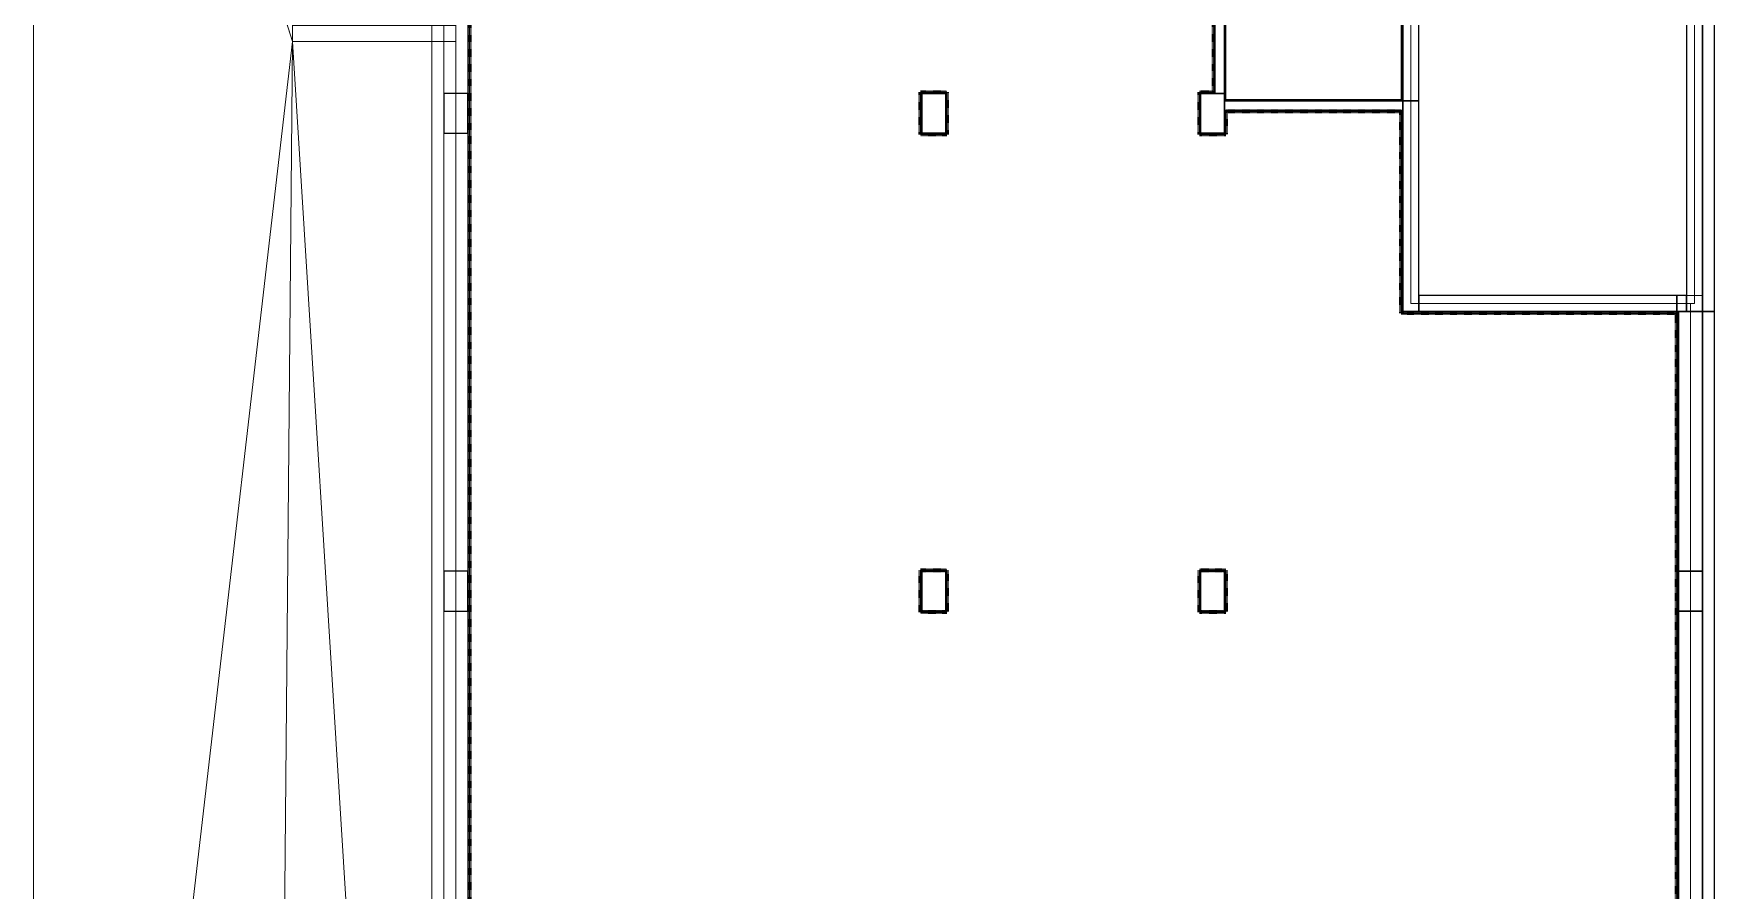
# Model space of a CAD drawing. Header units: millimetres. Extents: x -5300 to 98858, y -5196 to 93886.
# Drawn here: x -5300 to 15800, y 68743 to 79500 of the extents above; entities that cross this region are included whole.
import ezdxf

# ---------------------------------------------------------------- set-up
doc = ezdxf.new("R2010")
doc.units = ezdxf.units.MM
doc.linetypes.add('Штрих', pattern=[6.35, 3.175, -3.175])
doc.linetypes.add('Штрих_2_', pattern=[6.35, 3.175, -3.175])
for name, color, linetype, lineweight, true_color in [('_Разделитель помещений_', 4, 'Штрих', 70, 0x00ffff), ('Колонны', 7, 'Continuous', 18, 0x7f7f7f), ('Перекрытия', 7, 'Continuous', 18, 0x7f7f7f), ('Стены', 7, 'Continuous', 18, 0x7f7f7f), ('Стены разрез', 7, 'Continuous', 50, 0x7f7f7f)]:
    doc.layers.add(name, color=color, linetype=linetype, lineweight=lineweight, true_color=true_color)
doc.layers.add('Генплан', color=7, linetype='Continuous', lineweight=9)

# ---------------------------------------------------------------- blocks, each defined once
blk = doc.blocks.new('ПЕР-003 - ПЕР-003-240210-Подвал')
at = {"layer": 'Перекрытия', "color": 254, "true_color": 0xd4d4d4}
for p, q in [((-150, 89650), (-150, 36650)), ((-150, 36650), (-150, 89650)), ((12090, 76210), (12090, 83450)), ((12090, 83450), (12090, 76210)), ((15650, 76210), (12090, 76210)), ((12090, 76210), (15650, 76210)), ((12090, 76210), (12090, 76210)), ((15650, 52650), (15650, 76210)), ((15650, 76210), (15650, 52650)), ((15650, 76210), (15650, 76210))]:
    blk.add_line(p, q, dxfattribs=at)
blk = doc.blocks.new('СТН-01 - СТН-01 2-240565-Подвал')
at = {"layer": 'Стены', "color": 254, "true_color": 0xd4d4d4}
blk.add_line((0, 0), (0, 89500), dxfattribs=at)
blk = doc.blocks.new('СТН-01 - СТН-01-240558-Подвал')
at = {"layer": 'Стены', "color": 254, "true_color": 0xd4d4d4}
for p, q in [((-150, 83250), (-150, 78750)), ((-150, 78750), (-150, 83250)), ((150, 83250), (150, 78750)), ((150, 78750), (150, 83250)), ((150, 82500), (150, 46570)), ((150, 46570), (150, 82500)), ((170, 82500), (170, 46570)), ((170, 46570), (170, 82500)), ((-300, 79900), (-300, 45600)), ((-150, 45600), (-150, 79900)), ((-150, 79850), (-150, 78750)), ((150, 78750), (150, 79850)), ((150, 79850), (150, 46570)), ((170, 46570), (170, 79850)), ((-300, 79600), (-300, 79400)), ((-300, 79400), (-300, 79600)), ((-150, 79600), (-150, 79400)), ((-150, 79400), (-150, 79600)), ((-300, 79400), (-300, 79400)), ((-300, 79400), (-300, 43700)), ((-150, 79400), (-300, 79400)), ((-150, 79400), (-300, 79400)), ((-300, 79400), (-300, 79400)), ((-300, 79400), (-150, 79400)), ((-300, 43700), (-300, 79400)), ((-300, 79400), (-150, 79400)), ((-150, 79400), (-150, 79400)), ((-150, 79400), (-150, 43700)), ((-150, 43700), (-150, 79400)), ((-150, 79400), (-150, 79400)), ((-150, 78750), (-150, 78750)), ((150, 78750), (-150, 78750)), ((-150, 78750), (-150, 78750)), ((-150, 78750), (150, 78750)), ((-150, 78750), (150, 78750)), ((150, 78750), (150, 78750)), ((150, 78750), (150, 78750)), ((150, 78250), (-150, 78250)), ((-150, 78250), (-150, 78250)), ((150, 78250), (-150, 78250)), ((-150, 78250), (-150, 72750)), ((-150, 78250), (-150, 78250)), ((-150, 78250), (-150, 72750)), ((-150, 72750), (-150, 78250)), ((-150, 78250), (150, 78250)), ((150, 72750), (150, 78250)), ((150, 78250), (150, 78250)), ((150, 72750), (150, 78250)), ((150, 78250), (150, 78250)), ((150, 78250), (150, 72750)), ((-150, 72750), (150, 72750)), ((-150, 72750), (-150, 72750)), ((-150, 72750), (150, 72750)), ((-150, 72750), (-150, 72750)), ((150, 72750), (-150, 72750)), ((150, 72750), (150, 72750)), ((150, 72750), (150, 72750)), ((150, 72250), (-150, 72250)), ((-150, 72250), (-150, 72250)), ((150, 72250), (-150, 72250)), ((-150, 72250), (-150, 66750)), ((-150, 72250), (-150, 72250)), ((-150, 72250), (-150, 66750)), ((-150, 66750), (-150, 72250)), ((-150, 72250), (150, 72250)), ((150, 66750), (150, 72250)), ((150, 72250), (150, 72250)), ((150, 66750), (150, 72250)), ((150, 72250), (150, 72250)), ((150, 72250), (150, 66750))]:
    blk.add_line(p, q, dxfattribs=at)
blk = doc.blocks.new('СТН-01 - СТН-01-240562-Подвал')
for name in ['СТН-01 - СТН-01-240558-Подвал', 'СТН-01 - СТН-01 2-240565-Подвал']:
    blk.add_blockref(name, (0, 0))
blk = doc.blocks.new('СТН-03 36911 - СТН-03 2-241100-Подвал')
at = {"layer": 'Стены', "color": 254, "true_color": 0xd4d4d4}
blk.add_line((15500, 76110), (15500, 52550), dxfattribs=at)
blk = doc.blocks.new('СТН-03 36911 - СТН-03 36911-241097-Подвал')
at = {"layer": 'Стены', "color": 254, "true_color": 0xd4d4d4}
for p, q in [((15330, 76010), (15330, 76010)), ((15350, 76010), (15350, 76010)), ((15350, 76010), (15350, 76010)), ((15650, 76010), (15650, 76010)), ((15650, 76010), (15650, 76010)), ((15800, 76010), (15800, 76010)), ((15350, 72750), (15350, 72750)), ((15650, 72750), (15650, 72750)), ((15350, 72250), (15350, 72250)), ((15650, 72250), (15650, 72250))]:
    blk.add_line(p, q, dxfattribs=at)
at = {"layer": 'Стены разрез', "color": 254, "lineweight": 25, "true_color": 0xd4d4d4}
for p, q in [((15350, 76010), (15330, 76010)), ((15330, 76010), (15330, 52650)), ((15350, 52650), (15350, 76010)), ((15650, 76010), (15350, 76010)), ((15350, 76010), (15350, 72750)), ((15650, 72750), (15650, 76010)), ((15800, 76010), (15650, 76010)), ((15650, 76010), (15650, 52650)), ((15800, 52650), (15800, 76010)), ((15350, 72750), (15650, 72750)), ((15650, 72250), (15350, 72250)), ((15350, 72250), (15350, 66750)), ((15650, 66750), (15650, 72250))]:
    blk.add_line(p, q, dxfattribs=at)
blk.add_blockref('СТН-03 36911 - СТН-03 2-241100-Подвал', (0, 0))
blk = doc.blocks.new('СТВ_Перегородка_Кирпич 113253 - СТВ_Перегородка_Кирпич 2-243742-Подвал')
at = {"layer": 'Стены', "color": 254, "true_color": 0xd4d4d4}
blk.add_line((9650, 78655), (11990, 78655), dxfattribs=at)
blk = doc.blocks.new('СТВ_Перегородка_Кирпич 113253 - СТВ_Перегородка_Кирпич 113253-243739-Подвал')
at = {"layer": 'Стены', "color": 254, "true_color": 0xd4d4d4}
for p, q in [((9650, 78670), (9650, 78670)), ((9650, 78670), (9665, 78670)), ((9650, 78655), (9650, 78670)), ((9650, 78655), (9650, 78655)), ((9665, 78655), (9650, 78655)), ((9650, 78655), (9650, 78655)), ((9650, 78535), (9650, 78535)), ((9650, 78535), (9665, 78535)), ((9650, 78520), (9650, 78535)), ((9650, 78535), (9650, 78535)), ((9665, 78520), (9650, 78520)), ((9650, 78520), (9650, 78520)), ((9665, 78670), (9665, 78670)), ((9665, 78655), (9665, 78670)), ((9665, 78655), (9665, 78655)), ((9665, 78535), (9665, 78535)), ((9665, 78520), (9665, 78535)), ((9665, 78520), (9665, 78520)), ((11870, 78670), (11870, 78670)), ((11870, 78655), (11870, 78655)), ((11870, 78535), (11870, 78535)), ((11870, 78520), (11870, 78520)), ((11890, 78655), (11890, 78655)), ((11890, 78535), (11890, 78535))]:
    blk.add_line(p, q, dxfattribs=at)
at = {"layer": 'Стены разрез', "color": 254, "lineweight": 25, "true_color": 0xd4d4d4}
for p, q in [((11890, 78655), (9650, 78655)), ((9650, 78655), (9650, 78535)), ((9650, 78535), (11890, 78535)), ((11870, 78670), (9665, 78670)), ((9665, 78670), (9665, 78655)), ((9665, 78655), (11870, 78655)), ((11870, 78535), (9665, 78535)), ((9665, 78535), (9665, 78520)), ((9665, 78520), (11870, 78520)), ((11870, 78655), (11870, 78670)), ((11870, 78520), (11870, 78535)), ((11890, 78535), (11890, 78655))]:
    blk.add_line(p, q, dxfattribs=at)
blk.add_blockref('СТВ_Перегородка_Кирпич 113253 - СТВ_Перегородка_Кирпич 2-243742-Подвал', (0, 0))
blk = doc.blocks.new('СТ_ВОКОЛ-002 113679 - СТ_ВОКОЛ-002 2-243808-Подвал')
at = {"layer": 'Стены', "color": 254, "true_color": 0xd4d4d4}
blk.add_line((5850, 72250), (6150, 72250), dxfattribs=at)
blk = doc.blocks.new('СТ_ВОКОЛ-002 113679 - СТ_ВОКОЛ-002 113679-243805-Подвал')
at = {"layer": 'Стены', "color": 254, "true_color": 0xd4d4d4}
for p, q in [((5835, 72250), (5835, 72250)), ((5835, 72235), (5835, 72235)), ((6165, 72250), (6165, 72250)), ((6165, 72235), (6165, 72235))]:
    blk.add_line(p, q, dxfattribs=at)
at = {"layer": 'Стены разрез', "color": 254, "lineweight": 25, "true_color": 0xd4d4d4}
for p, q in [((6165, 72250), (5835, 72250)), ((5835, 72250), (5835, 72235)), ((5835, 72235), (6165, 72235)), ((6165, 72235), (6165, 72250))]:
    blk.add_line(p, q, dxfattribs=at)
blk.add_blockref('СТ_ВОКОЛ-002 113679 - СТ_ВОКОЛ-002 2-243808-Подвал', (0, 0))
blk = doc.blocks.new('СТ_ВОКОЛ-003 113787 - СТ_ВОКОЛ-003 2-243824-Подвал')
at = {"layer": 'Стены', "color": 254, "true_color": 0xd4d4d4}
blk.add_line((6150, 72250), (6150, 72750), dxfattribs=at)
blk = doc.blocks.new('СТ_ВОКОЛ-003 113787 - СТ_ВОКОЛ-003 113787-243821-Подвал')
at = {"layer": 'Стены', "color": 254, "true_color": 0xd4d4d4}
for p, q in [((6150, 72765), (6150, 72765)), ((6165, 72765), (6165, 72765)), ((6150, 72250), (6150, 72250)), ((6165, 72250), (6165, 72250))]:
    blk.add_line(p, q, dxfattribs=at)
at = {"layer": 'Стены разрез', "color": 254, "lineweight": 25, "true_color": 0xd4d4d4}
for p, q in [((6165, 72765), (6150, 72765)), ((6150, 72765), (6150, 72250)), ((6165, 72250), (6165, 72765)), ((6150, 72250), (6165, 72250))]:
    blk.add_line(p, q, dxfattribs=at)
blk.add_blockref('СТ_ВОКОЛ-003 113787 - СТ_ВОКОЛ-003 2-243824-Подвал', (0, 0))
blk = doc.blocks.new('СТ_ВОКОЛ-004 113900 - СТ_ВОКОЛ-004 2-243840-Подвал')
at = {"layer": 'Стены', "color": 254, "true_color": 0xd4d4d4}
blk.add_line((6150, 72750), (5850, 72750), dxfattribs=at)
blk = doc.blocks.new('СТ_ВОКОЛ-004 113900 - СТ_ВОКОЛ-004 113900-243837-Подвал')
at = {"layer": 'Стены', "color": 254, "true_color": 0xd4d4d4}
for p, q in [((5835, 72765), (5835, 72765)), ((5835, 72750), (5835, 72750)), ((6150, 72765), (6150, 72765)), ((6150, 72750), (6150, 72750))]:
    blk.add_line(p, q, dxfattribs=at)
at = {"layer": 'Стены разрез', "color": 254, "lineweight": 25, "true_color": 0xd4d4d4}
for p, q in [((5835, 72765), (5835, 72750)), ((6150, 72765), (5835, 72765)), ((5835, 72750), (6150, 72750)), ((6150, 72750), (6150, 72765))]:
    blk.add_line(p, q, dxfattribs=at)
blk.add_blockref('СТ_ВОКОЛ-004 113900 - СТ_ВОКОЛ-004 2-243840-Подвал', (0, 0))
blk = doc.blocks.new('СТ_ВОКОЛ-005 114013 - СТ_ВОКОЛ-005 2-243856-Подвал')
at = {"layer": 'Стены', "color": 254, "true_color": 0xd4d4d4}
blk.add_line((5850, 72750), (5850, 72250), dxfattribs=at)
blk = doc.blocks.new('СТ_ВОКОЛ-005 114013 - СТ_ВОКОЛ-005 114013-243853-Подвал')
at = {"layer": 'Стены', "color": 254, "true_color": 0xd4d4d4}
for p, q in [((5835, 72750), (5835, 72750)), ((5850, 72750), (5850, 72750)), ((5835, 72250), (5835, 72250)), ((5850, 72250), (5850, 72250))]:
    blk.add_line(p, q, dxfattribs=at)
at = {"layer": 'Стены разрез', "color": 254, "lineweight": 25, "true_color": 0xd4d4d4}
for p, q in [((5850, 72750), (5835, 72750)), ((5835, 72750), (5835, 72250)), ((5850, 72250), (5850, 72750)), ((5835, 72250), (5850, 72250))]:
    blk.add_line(p, q, dxfattribs=at)
blk.add_blockref('СТ_ВОКОЛ-005 114013 - СТ_ВОКОЛ-005 2-243856-Подвал', (0, 0))
blk = doc.blocks.new('СТ_ВОКОЛ-002 114221 - СТ_ВОКОЛ-002 2-243872-Подвал')
at = {"layer": 'Стены', "color": 254, "true_color": 0xd4d4d4}
blk.add_line((5850, 78250), (6150, 78250), dxfattribs=at)
blk = doc.blocks.new('СТ_ВОКОЛ-002 114221 - СТ_ВОКОЛ-002 114221-243869-Подвал')
at = {"layer": 'Стены', "color": 254, "true_color": 0xd4d4d4}
for p, q in [((5835, 78250), (5835, 78250)), ((5835, 78235), (5835, 78235)), ((6165, 78250), (6165, 78250)), ((6165, 78235), (6165, 78235))]:
    blk.add_line(p, q, dxfattribs=at)
at = {"layer": 'Стены разрез', "color": 254, "lineweight": 25, "true_color": 0xd4d4d4}
for p, q in [((6165, 78250), (5835, 78250)), ((5835, 78250), (5835, 78235)), ((5835, 78235), (6165, 78235)), ((6165, 78235), (6165, 78250))]:
    blk.add_line(p, q, dxfattribs=at)
blk.add_blockref('СТ_ВОКОЛ-002 114221 - СТ_ВОКОЛ-002 2-243872-Подвал', (0, 0))
blk = doc.blocks.new('СТ_ВОКОЛ-003 114329 - СТ_ВОКОЛ-003 2-243888-Подвал')
at = {"layer": 'Стены', "color": 254, "true_color": 0xd4d4d4}
blk.add_line((6150, 78250), (6150, 78750), dxfattribs=at)
blk = doc.blocks.new('СТ_ВОКОЛ-003 114329 - СТ_ВОКОЛ-003 114329-243885-Подвал')
at = {"layer": 'Стены', "color": 254, "true_color": 0xd4d4d4}
for p, q in [((6150, 78765), (6150, 78765)), ((6165, 78765), (6165, 78765)), ((6150, 78250), (6150, 78250)), ((6165, 78250), (6165, 78250))]:
    blk.add_line(p, q, dxfattribs=at)
at = {"layer": 'Стены разрез', "color": 254, "lineweight": 25, "true_color": 0xd4d4d4}
for p, q in [((6165, 78765), (6150, 78765)), ((6150, 78765), (6150, 78250)), ((6165, 78250), (6165, 78765)), ((6150, 78250), (6165, 78250))]:
    blk.add_line(p, q, dxfattribs=at)
blk.add_blockref('СТ_ВОКОЛ-003 114329 - СТ_ВОКОЛ-003 2-243888-Подвал', (0, 0))
blk = doc.blocks.new('СТ_ВОКОЛ-004 114442 - СТ_ВОКОЛ-004 2-243904-Подвал')
at = {"layer": 'Стены', "color": 254, "true_color": 0xd4d4d4}
blk.add_line((6150, 78750), (5850, 78750), dxfattribs=at)
blk = doc.blocks.new('СТ_ВОКОЛ-004 114442 - СТ_ВОКОЛ-004 114442-243901-Подвал')
at = {"layer": 'Стены', "color": 254, "true_color": 0xd4d4d4}
for p, q in [((5835, 78765), (5835, 78765)), ((5835, 78750), (5835, 78750)), ((6150, 78765), (6150, 78765)), ((6150, 78750), (6150, 78750))]:
    blk.add_line(p, q, dxfattribs=at)
at = {"layer": 'Стены разрез', "color": 254, "lineweight": 25, "true_color": 0xd4d4d4}
for p, q in [((5835, 78765), (5835, 78750)), ((6150, 78765), (5835, 78765)), ((5835, 78750), (6150, 78750)), ((6150, 78750), (6150, 78765))]:
    blk.add_line(p, q, dxfattribs=at)
blk.add_blockref('СТ_ВОКОЛ-004 114442 - СТ_ВОКОЛ-004 2-243904-Подвал', (0, 0))
blk = doc.blocks.new('СТ_ВОКОЛ-005 114555 - СТ_ВОКОЛ-005 2-243920-Подвал')
at = {"layer": 'Стены', "color": 254, "true_color": 0xd4d4d4}
blk.add_line((5850, 78750), (5850, 78250), dxfattribs=at)
blk = doc.blocks.new('СТ_ВОКОЛ-005 114555 - СТ_ВОКОЛ-005 114555-243917-Подвал')
at = {"layer": 'Стены', "color": 254, "true_color": 0xd4d4d4}
for p, q in [((5835, 78750), (5835, 78750)), ((5850, 78750), (5850, 78750)), ((5835, 78250), (5835, 78250)), ((5850, 78250), (5850, 78250))]:
    blk.add_line(p, q, dxfattribs=at)
at = {"layer": 'Стены разрез', "color": 254, "lineweight": 25, "true_color": 0xd4d4d4}
for p, q in [((5850, 78750), (5835, 78750)), ((5835, 78750), (5835, 78250)), ((5850, 78250), (5850, 78750)), ((5835, 78250), (5850, 78250))]:
    blk.add_line(p, q, dxfattribs=at)
blk.add_blockref('СТ_ВОКОЛ-005 114555 - СТ_ВОКОЛ-005 2-243920-Подвал', (0, 0))
blk = doc.blocks.new('СТ_ВОКОЛ-002 116931 - СТ_ВОКОЛ-002 2-244192-Подвал')
at = {"layer": 'Стены', "color": 254, "true_color": 0xd4d4d4}
blk.add_line((9350, 72250), (9650, 72250), dxfattribs=at)
blk = doc.blocks.new('СТ_ВОКОЛ-002 116931 - СТ_ВОКОЛ-002 116931-244189-Подвал')
at = {"layer": 'Стены', "color": 254, "true_color": 0xd4d4d4}
for p, q in [((9335, 72250), (9335, 72250)), ((9335, 72235), (9335, 72235)), ((9665, 72250), (9665, 72250)), ((9665, 72235), (9665, 72235))]:
    blk.add_line(p, q, dxfattribs=at)
at = {"layer": 'Стены разрез', "color": 254, "lineweight": 25, "true_color": 0xd4d4d4}
for p, q in [((9665, 72250), (9335, 72250)), ((9335, 72250), (9335, 72235)), ((9335, 72235), (9665, 72235)), ((9665, 72235), (9665, 72250))]:
    blk.add_line(p, q, dxfattribs=at)
blk.add_blockref('СТ_ВОКОЛ-002 116931 - СТ_ВОКОЛ-002 2-244192-Подвал', (0, 0))
blk = doc.blocks.new('СТ_ВОКОЛ-003 117039 - СТ_ВОКОЛ-003 2-244208-Подвал')
at = {"layer": 'Стены', "color": 254, "true_color": 0xd4d4d4}
blk.add_line((9650, 72250), (9650, 72750), dxfattribs=at)
blk = doc.blocks.new('СТ_ВОКОЛ-003 117039 - СТ_ВОКОЛ-003 117039-244205-Подвал')
at = {"layer": 'Стены', "color": 254, "true_color": 0xd4d4d4}
for p, q in [((9650, 72765), (9650, 72765)), ((9665, 72765), (9665, 72765)), ((9650, 72250), (9650, 72250)), ((9665, 72250), (9665, 72250))]:
    blk.add_line(p, q, dxfattribs=at)
at = {"layer": 'Стены разрез', "color": 254, "lineweight": 25, "true_color": 0xd4d4d4}
for p, q in [((9665, 72765), (9650, 72765)), ((9650, 72765), (9650, 72250)), ((9665, 72250), (9665, 72765)), ((9650, 72250), (9665, 72250))]:
    blk.add_line(p, q, dxfattribs=at)
blk.add_blockref('СТ_ВОКОЛ-003 117039 - СТ_ВОКОЛ-003 2-244208-Подвал', (0, 0))
blk = doc.blocks.new('СТ_ВОКОЛ-004 117152 - СТ_ВОКОЛ-004 2-244224-Подвал')
at = {"layer": 'Стены', "color": 254, "true_color": 0xd4d4d4}
blk.add_line((9650, 72750), (9350, 72750), dxfattribs=at)
blk = doc.blocks.new('СТ_ВОКОЛ-004 117152 - СТ_ВОКОЛ-004 117152-244221-Подвал')
at = {"layer": 'Стены', "color": 254, "true_color": 0xd4d4d4}
for p, q in [((9335, 72765), (9335, 72765)), ((9335, 72750), (9335, 72750)), ((9650, 72765), (9650, 72765)), ((9650, 72750), (9650, 72750))]:
    blk.add_line(p, q, dxfattribs=at)
at = {"layer": 'Стены разрез', "color": 254, "lineweight": 25, "true_color": 0xd4d4d4}
for p, q in [((9335, 72765), (9335, 72750)), ((9650, 72765), (9335, 72765)), ((9335, 72750), (9650, 72750)), ((9650, 72750), (9650, 72765))]:
    blk.add_line(p, q, dxfattribs=at)
blk.add_blockref('СТ_ВОКОЛ-004 117152 - СТ_ВОКОЛ-004 2-244224-Подвал', (0, 0))
blk = doc.blocks.new('СТ_ВОКОЛ-005 117265 - СТ_ВОКОЛ-005 2-244240-Подвал')
at = {"layer": 'Стены', "color": 254, "true_color": 0xd4d4d4}
blk.add_line((9350, 72750), (9350, 72250), dxfattribs=at)
blk = doc.blocks.new('СТ_ВОКОЛ-005 117265 - СТ_ВОКОЛ-005 117265-244237-Подвал')
at = {"layer": 'Стены', "color": 254, "true_color": 0xd4d4d4}
for p, q in [((9335, 72750), (9335, 72750)), ((9350, 72750), (9350, 72750)), ((9335, 72250), (9335, 72250)), ((9350, 72250), (9350, 72250))]:
    blk.add_line(p, q, dxfattribs=at)
at = {"layer": 'Стены разрез', "color": 254, "lineweight": 25, "true_color": 0xd4d4d4}
for p, q in [((9350, 72750), (9335, 72750)), ((9335, 72750), (9335, 72250)), ((9350, 72250), (9350, 72750)), ((9335, 72250), (9350, 72250))]:
    blk.add_line(p, q, dxfattribs=at)
blk.add_blockref('СТ_ВОКОЛ-005 117265 - СТ_ВОКОЛ-005 2-244240-Подвал', (0, 0))
blk = doc.blocks.new('СТ_ВОКОЛ-002 117475 - СТ_ВОКОЛ-002 2-244256-Подвал')
at = {"layer": 'Стены', "color": 254, "true_color": 0xd4d4d4}
blk.add_line((9350, 78250), (9650, 78250), dxfattribs=at)
blk = doc.blocks.new('СТ_ВОКОЛ-002 117475 - СТ_ВОКОЛ-002 117475-244253-Подвал')
at = {"layer": 'Стены', "color": 254, "true_color": 0xd4d4d4}
for p, q in [((9335, 78250), (9335, 78250)), ((9335, 78235), (9335, 78235)), ((9665, 78250), (9665, 78250)), ((9665, 78235), (9665, 78235))]:
    blk.add_line(p, q, dxfattribs=at)
at = {"layer": 'Стены разрез', "color": 254, "lineweight": 25, "true_color": 0xd4d4d4}
for p, q in [((9665, 78250), (9335, 78250)), ((9335, 78250), (9335, 78235)), ((9335, 78235), (9665, 78235)), ((9665, 78235), (9665, 78250))]:
    blk.add_line(p, q, dxfattribs=at)
blk.add_blockref('СТ_ВОКОЛ-002 117475 - СТ_ВОКОЛ-002 2-244256-Подвал', (0, 0))
blk = doc.blocks.new('СТ_ВОКОЛ-003 117635 - СТ_ВОКОЛ-003 2-244272-Подвал')
at = {"layer": 'Стены', "color": 254, "true_color": 0xd4d4d4}
blk.add_line((9650, 78250), (9650, 78750), dxfattribs=at)
blk = doc.blocks.new('СТ_ВОКОЛ-003 117635 - СТ_ВОКОЛ-003 117635-244269-Подвал')
at = {"layer": 'Стены', "color": 254, "true_color": 0xd4d4d4}
for p, q in [((9650, 78750), (9650, 78750)), ((9665, 78750), (9665, 78750)), ((9650, 78655), (9650, 78655)), ((9650, 78535), (9650, 78535)), ((9665, 78655), (9665, 78655)), ((9665, 78535), (9665, 78535)), ((9650, 78250), (9650, 78250)), ((9665, 78250), (9665, 78250))]:
    blk.add_line(p, q, dxfattribs=at)
at = {"layer": 'Стены разрез', "color": 254, "lineweight": 25, "true_color": 0xd4d4d4}
for p, q in [((9665, 78750), (9650, 78750)), ((9650, 78750), (9650, 78655)), ((9665, 78655), (9665, 78750)), ((9650, 78655), (9665, 78655)), ((9665, 78535), (9650, 78535)), ((9650, 78535), (9650, 78250)), ((9665, 78250), (9665, 78535)), ((9650, 78250), (9665, 78250))]:
    blk.add_line(p, q, dxfattribs=at)
blk.add_blockref('СТ_ВОКОЛ-003 117635 - СТ_ВОКОЛ-003 2-244272-Подвал', (0, 0))
blk = doc.blocks.new('СТ_ВОКОЛ-004 117752 - СТ_ВОКОЛ-004 2-244295-Подвал')
at = {"layer": 'Стены', "color": 254, "true_color": 0xd4d4d4}
blk.add_line((9650, 78750), (9350, 78750), dxfattribs=at)
blk = doc.blocks.new('СТ_ВОКОЛ-004 117752 - СТ_ВОКОЛ-004 117752-244292-Подвал')
at = {"layer": 'Стены', "color": 254, "true_color": 0xd4d4d4}
for p, q in [((9335, 78765), (9335, 78765)), ((9335, 78750), (9335, 78750)), ((9530, 78765), (9530, 78765)), ((9530, 78750), (9530, 78750))]:
    blk.add_line(p, q, dxfattribs=at)
at = {"layer": 'Стены разрез', "color": 254, "lineweight": 25, "true_color": 0xd4d4d4}
for p, q in [((9530, 78765), (9335, 78765)), ((9335, 78765), (9335, 78750)), ((9335, 78750), (9530, 78750)), ((9530, 78750), (9530, 78765))]:
    blk.add_line(p, q, dxfattribs=at)
blk.add_blockref('СТ_ВОКОЛ-004 117752 - СТ_ВОКОЛ-004 2-244295-Подвал', (0, 0))
blk = doc.blocks.new('СТ_ВОКОЛ-005 117865 - СТ_ВОКОЛ-005 2-244311-Подвал')
at = {"layer": 'Стены', "color": 254, "true_color": 0xd4d4d4}
blk.add_line((9350, 78750), (9350, 78250), dxfattribs=at)
blk = doc.blocks.new('СТ_ВОКОЛ-005 117865 - СТ_ВОКОЛ-005 117865-244308-Подвал')
at = {"layer": 'Стены', "color": 254, "true_color": 0xd4d4d4}
for p, q in [((9335, 78750), (9335, 78750)), ((9350, 78750), (9350, 78750)), ((9335, 78250), (9335, 78250)), ((9350, 78250), (9350, 78250))]:
    blk.add_line(p, q, dxfattribs=at)
at = {"layer": 'Стены разрез', "color": 254, "lineweight": 25, "true_color": 0xd4d4d4}
for p, q in [((9350, 78750), (9335, 78750)), ((9335, 78750), (9335, 78250)), ((9350, 78250), (9350, 78750)), ((9335, 78250), (9350, 78250))]:
    blk.add_line(p, q, dxfattribs=at)
blk.add_blockref('СТ_ВОКОЛ-005 117865 - СТ_ВОКОЛ-005 2-244311-Подвал', (0, 0))
blk = doc.blocks.new('СТН_ЛК-01 133774 - СТН_ЛК-01 2-245902-Подвал')
at = {"layer": 'Стены', "color": 254, "true_color": 0xd4d4d4}
blk.add_line((15550, 83550), (15550, 76110), dxfattribs=at)
blk = doc.blocks.new('СТН_ЛК-01 133774 - СТН_ЛК-01 133774-245899-Подвал')
at = {"layer": 'Стены', "color": 254, "true_color": 0xd4d4d4}
for p, q in [((15450, 83650), (15450, 83650)), ((15650, 83650), (15650, 83650)), ((15650, 83650), (15650, 83650)), ((15800, 83650), (15800, 83650)), ((15450, 76010), (15450, 76010)), ((15650, 76010), (15650, 76010)), ((15650, 76010), (15650, 76010)), ((15800, 76010), (15800, 76010))]:
    blk.add_line(p, q, dxfattribs=at)
at = {"layer": 'Стены разрез', "color": 254, "lineweight": 25, "true_color": 0xd4d4d4}
for p, q in [((15650, 83650), (15450, 83650)), ((15450, 83650), (15450, 76010)), ((15650, 76010), (15650, 83650)), ((15800, 83650), (15650, 83650)), ((15650, 83650), (15650, 76010)), ((15800, 76010), (15800, 83650)), ((15450, 76010), (15650, 76010)), ((15650, 76010), (15800, 76010))]:
    blk.add_line(p, q, dxfattribs=at)
blk.add_blockref('СТН_ЛК-01 133774 - СТН_ЛК-01 2-245902-Подвал', (0, 0))
blk = doc.blocks.new('СТВ_ЛК-01 133939 - СТВ_ЛК-01 2-245925-Подвал')
at = {"layer": 'Стены', "color": 254, "true_color": 0xd4d4d4}
blk.add_line((15330, 76110), (11990, 76110), dxfattribs=at)
blk = doc.blocks.new('СТВ_ЛК-01 133939 - СТВ_ЛК-01 133939-245922-Подвал')
at = {"layer": 'Стены', "color": 254, "true_color": 0xd4d4d4}
for p, q in [((12090, 76210), (12090, 76210)), ((15330, 76210), (15330, 76210)), ((11890, 76010), (11890, 76010)), ((11890, 75990), (11890, 75990)), ((12090, 76010), (12090, 76010)), ((15330, 76010), (15330, 76010)), ((15330, 76010), (15330, 76010)), ((15330, 75990), (15330, 75990))]:
    blk.add_line(p, q, dxfattribs=at)
at = {"layer": 'Стены разрез', "color": 254, "lineweight": 25, "true_color": 0xd4d4d4}
for p, q in [((12090, 76210), (12090, 76010)), ((15330, 76210), (12090, 76210)), ((15330, 76010), (15330, 76210)), ((11890, 76010), (11890, 75990)), ((15330, 76010), (11890, 76010)), ((11890, 75990), (15330, 75990)), ((12090, 76010), (15330, 76010)), ((15330, 75990), (15330, 76010))]:
    blk.add_line(p, q, dxfattribs=at)
blk.add_blockref('СТВ_ЛК-01 133939 - СТВ_ЛК-01 2-245925-Подвал', (0, 0))
blk = doc.blocks.new('СТВ_ЛК-02 134104 - СТВ_ЛК-02 2-245948-Подвал')
at = {"layer": 'Стены', "color": 254, "true_color": 0xd4d4d4}
blk.add_line((11990, 76110), (11990, 78655), dxfattribs=at)
blk = doc.blocks.new('СТВ_ЛК-02 134104 - СТВ_ЛК-02 134104-245945-Подвал')
at = {"layer": 'Стены', "color": 254, "true_color": 0xd4d4d4}
for p, q in [((11870, 78535), (11870, 78535)), ((11890, 78655), (11890, 78655)), ((11890, 78535), (11890, 78535)), ((12090, 78655), (12090, 78655)), ((11870, 75990), (11870, 75990)), ((11890, 76010), (11890, 76010)), ((11890, 75990), (11890, 75990)), ((12090, 76010), (12090, 76010))]:
    blk.add_line(p, q, dxfattribs=at)
at = {"layer": 'Стены разрез', "color": 254, "lineweight": 25, "true_color": 0xd4d4d4}
for p, q in [((11870, 78535), (11870, 75990)), ((11890, 78535), (11870, 78535)), ((12090, 78655), (11890, 78655)), ((11890, 78655), (11890, 76010)), ((11890, 75990), (11890, 78535)), ((12090, 76010), (12090, 78655)), ((11870, 75990), (11890, 75990)), ((11890, 76010), (12090, 76010))]:
    blk.add_line(p, q, dxfattribs=at)
blk.add_blockref('СТВ_ЛК-02 134104 - СТВ_ЛК-02 2-245948-Подвал', (0, 0))
blk = doc.blocks.new('СТВ_ЛК-01 134220 - СТВ_ЛК-01 2-245971-Подвал')
at = {"layer": 'Стены', "color": 254, "true_color": 0xd4d4d4}
blk.add_line((15550, 76110), (15330, 76110), dxfattribs=at)
blk = doc.blocks.new('СТВ_ЛК-01 134220 - СТВ_ЛК-01 134220-245968-Подвал')
at = {"layer": 'Стены', "color": 254, "true_color": 0xd4d4d4}
for p, q in [((15330, 76210), (15330, 76210)), ((15450, 76210), (15450, 76210)), ((15330, 76010), (15330, 76010)), ((15450, 76010), (15450, 76010))]:
    blk.add_line(p, q, dxfattribs=at)
at = {"layer": 'Стены разрез', "color": 254, "lineweight": 25, "true_color": 0xd4d4d4}
for p, q in [((15450, 76210), (15330, 76210)), ((15330, 76210), (15330, 76010)), ((15450, 76010), (15450, 76210)), ((15330, 76010), (15450, 76010))]:
    blk.add_line(p, q, dxfattribs=at)
blk.add_blockref('СТВ_ЛК-01 134220 - СТВ_ЛК-01 2-245971-Подвал', (0, 0))
blk = doc.blocks.new('СТВ_ЛК-02 134561 - СТВ_ЛК-02 2-246010-Подвал')
at = {"layer": 'Стены', "color": 254, "true_color": 0xd4d4d4}
blk.add_line((11990, 78655), (11990, 80585), dxfattribs=at)
blk = doc.blocks.new('СТВ_ЛК-02 134561 - СТВ_ЛК-02 134561-246007-Подвал')
at = {"layer": 'Стены', "color": 254, "true_color": 0xd4d4d4}
for p, q in [((11870, 80585), (11870, 80585)), ((11890, 80585), (11890, 80585)), ((11890, 80585), (11890, 80585)), ((12090, 80585), (12090, 80585)), ((11870, 78655), (11870, 78655)), ((11890, 78655), (11890, 78655)), ((11890, 78655), (11890, 78655)), ((12090, 78655), (12090, 78655))]:
    blk.add_line(p, q, dxfattribs=at)
at = {"layer": 'Стены разрез', "color": 254, "lineweight": 25, "true_color": 0xd4d4d4}
for p, q in [((11890, 80585), (11870, 80585)), ((11870, 80585), (11870, 78655)), ((12090, 80585), (11890, 80585)), ((11890, 80585), (11890, 78655)), ((11890, 78655), (11890, 80585)), ((12090, 78655), (12090, 80585)), ((11870, 78655), (11890, 78655)), ((11890, 78655), (12090, 78655))]:
    blk.add_line(p, q, dxfattribs=at)
blk.add_blockref('СТВ_ЛК-02 134561 - СТВ_ЛК-02 2-246010-Подвал', (0, 0))
blk = doc.blocks.new('СТН-01 221884 - СТН-01 2-248875-Подвал')
at = {"layer": 'Стены', "color": 254, "true_color": 0xd4d4d4}
blk.add_line((0, 79600), (-1850, 79600), dxfattribs=at)
blk = doc.blocks.new('СТН-01 221884 - СТН-01 221884-248872-Подвал')
at = {"layer": 'Стены', "color": 254, "true_color": 0xd4d4d4}
for p, q in [((0, 79600), (-2050, 79600)), ((-2050, 79600), (-2050, 79600)), ((-2050, 79600), (-150, 79600)), ((-2050, 79400), (-2050, 79600)), ((-2050, 79400), (-2050, 79600)), ((-150, 79600), (-150, 79600)), ((-150, 79600), (0, 79600)), ((-150, 79400), (-150, 79600)), ((-150, 79400), (-150, 79600)), ((0, 79600), (0, 79600)), ((0, 79600), (0, 79400)), ((0, 79400), (0, 79600)), ((-150, 79400), (-2050, 79400)), ((-2050, 79400), (-2050, 79400)), ((-2050, 79400), (0, 79400)), ((0, 79400), (-150, 79400)), ((-150, 79400), (-150, 79400)), ((0, 79400), (0, 79400))]:
    blk.add_line(p, q, dxfattribs=at)
blk.add_blockref('СТН-01 221884 - СТН-01 2-248875-Подвал', (0, 0))
blk = doc.blocks.new('СТВ_Перегородка_Кирпич 239132 - СТВ_Перегородка_Кирпич 2-249522-Подвал')
at = {"layer": 'Стены', "color": 254, "true_color": 0xd4d4d4}
blk.add_line((9650, 80585), (9650, 78750), dxfattribs=at)
blk = doc.blocks.new('СТВ_Перегородка_Кирпич 239132 - СТВ_Перегородка_Кирпич 239132-249519-Подвал')
at = {"layer": 'Стены', "color": 254, "true_color": 0xd4d4d4}
for p, q in [((9515, 80705), (9515, 80705)), ((9530, 80705), (9530, 80705)), ((9530, 80585), (9530, 80585)), ((9650, 80585), (9650, 80585)), ((9650, 80570), (9650, 80570)), ((9665, 80570), (9665, 80570)), ((9515, 78765), (9530, 78765)), ((9515, 78750), (9515, 78765)), ((9515, 78765), (9515, 78765)), ((9515, 78750), (9530, 78750)), ((9515, 78750), (9515, 78750)), ((9530, 78765), (9530, 78765)), ((9530, 78765), (9530, 78750)), ((9530, 78750), (9530, 78750)), ((9530, 78750), (9530, 78750)), ((9650, 78750), (9650, 78750)), ((9650, 78750), (9650, 78750)), ((9665, 78750), (9665, 78750))]:
    blk.add_line(p, q, dxfattribs=at)
at = {"layer": 'Стены разрез', "color": 254, "lineweight": 25, "true_color": 0xd4d4d4}
for p, q in [((9530, 80705), (9515, 80705)), ((9515, 80705), (9515, 78765)), ((9530, 78765), (9530, 80705)), ((9530, 80585), (9530, 78750)), ((9650, 80585), (9530, 80585)), ((9650, 78750), (9650, 80585)), ((9665, 80570), (9650, 80570)), ((9650, 80570), (9650, 78750)), ((9665, 78750), (9665, 80570)), ((9515, 78765), (9530, 78765)), ((9530, 78750), (9650, 78750)), ((9650, 78750), (9665, 78750))]:
    blk.add_line(p, q, dxfattribs=at)
blk.add_blockref('СТВ_Перегородка_Кирпич 239132 - СТВ_Перегородка_Кирпич 2-249522-Подвал', (0, 0))
blk = doc.blocks.new('Местность - Местность-379060-Подвал')
at = {"layer": 'Генплан', "color": 253, "true_color": 0xaaaaaa}
for p, q in [((-5300, 51300), (-5300, 89800)), ((-5300, 51300), (-5300, 89800)), ((-5300, 89800), (-5300, 51300)), ((-5300, 89800), (-2050, 79400)), ((-2050, 79400), (-5300, 89800)), ((-5300, 89800), (-5300, 51300)), ((-2050, 86100), (-2050, 79400)), ((-2050, 86100), (-2050, 79400)), ((-2050, 79400), (-2050, 86100)), ((-2050, 79400), (-2050, 86100)), ((15800, 57800), (15800, 79850)), ((15800, 79850), (15800, 57800)), ((15800, 79850), (15800, 57800)), ((-5300, 51300), (-2050, 79400)), ((-2050, 79400), (-5300, 51300)), ((-2050, 79400), (-2300, 51300)), ((-2300, 51300), (-2050, 79400)), ((-2050, 79400), (-300, 79400)), ((-2050, 79400), (-2050, 79400)), ((-2050, 79400), (-300, 79400)), ((-300, 79400), (-2050, 79400)), ((-2050, 79400), (-2050, 79400)), ((-2050, 79400), (-300, 51300)), ((-300, 79400), (-2050, 79400)), ((-300, 51300), (-2050, 79400)), ((-300, 79400), (-300, 51300)), ((-300, 79400), (-300, 79400)), ((-300, 79400), (-300, 51300)), ((-300, 51300), (-300, 79400)), ((-300, 79400), (-300, 79400)), ((-300, 51300), (-300, 79400))]:
    blk.add_line(p, q, dxfattribs=at)
blk = doc.blocks.new('Местность - Местность-379064-Подвал')
blk.add_blockref('Местность - Местность-379060-Подвал', (0, 0))
blk = doc.blocks.new('КОЛ-002 300х500 300 x 500 117361 - КОЛ-002 300х500 300 x 500 117361-385348-Подвал')
at = {"layer": 'Колонны', "color": 254, "lineweight": 25, "true_color": 0xd4d4d4}
for p, q in [((150, 250), (-150, 250)), ((-150, 250), (-150, -250)), ((150, -250), (150, 250)), ((-150, -250), (150, -250))]:
    blk.add_line(p, q, dxfattribs=at)
at = {"layer": 'Колонны', "color": 254, "true_color": 0xd4d4d4}
for p, q in [((-150, 250), (-150, 250)), ((150, 250), (150, 250)), ((-150, -250), (-150, -250)), ((150, -250), (150, -250))]:
    blk.add_line(p, q, dxfattribs=at)
blk = doc.blocks.new('КОЛ-002 300х500 300 x 500 116817 - КОЛ-002 300х500 300 x 500 116817-385337-Подвал')
at = {"layer": 'Колонны', "color": 254, "lineweight": 25, "true_color": 0xd4d4d4}
for p, q in [((150, 250), (-150, 250)), ((-150, 250), (-150, -250)), ((150, -250), (150, 250)), ((-150, -250), (150, -250))]:
    blk.add_line(p, q, dxfattribs=at)
at = {"layer": 'Колонны', "color": 254, "true_color": 0xd4d4d4}
for p, q in [((-150, 250), (-150, 250)), ((150, 250), (150, 250)), ((-150, -250), (-150, -250)), ((150, -250), (150, -250))]:
    blk.add_line(p, q, dxfattribs=at)
blk = doc.blocks.new('КОЛ-002 300х500 300 x 500 114107 - КОЛ-002 300х500 300 x 500 114107-385282-Подвал')
at = {"layer": 'Колонны', "color": 254, "lineweight": 25, "true_color": 0xd4d4d4}
for p, q in [((150, 250), (-150, 250)), ((-150, 250), (-150, -250)), ((150, -250), (150, 250)), ((-150, -250), (150, -250))]:
    blk.add_line(p, q, dxfattribs=at)
at = {"layer": 'Колонны', "color": 254, "true_color": 0xd4d4d4}
for p, q in [((-150, 250), (-150, 250)), ((150, 250), (150, 250)), ((-150, -250), (-150, -250)), ((150, -250), (150, -250))]:
    blk.add_line(p, q, dxfattribs=at)
blk = doc.blocks.new('КОЛ-002 300х500 300 x 500 113565 - КОЛ-002 300х500 300 x 500 113565-385271-Подвал')
at = {"layer": 'Колонны', "color": 254, "lineweight": 25, "true_color": 0xd4d4d4}
for p, q in [((150, 250), (-150, 250)), ((-150, 250), (-150, -250)), ((150, -250), (150, 250)), ((-150, -250), (150, -250))]:
    blk.add_line(p, q, dxfattribs=at)
at = {"layer": 'Колонны', "color": 254, "true_color": 0xd4d4d4}
for p, q in [((-150, 250), (-150, 250)), ((150, 250), (150, 250)), ((-150, -250), (-150, -250)), ((150, -250), (150, -250))]:
    blk.add_line(p, q, dxfattribs=at)
blk = doc.blocks.new('КОЛ-001 300х500 300 x 500 57446 - КОЛ-001 300х500 300 x 500 57446-384765-Подвал')
at = {"layer": 'Колонны', "color": 254, "lineweight": 25, "true_color": 0xd4d4d4}
for p, q in [((150, 250), (-150, 250)), ((-150, 250), (-150, -250)), ((150, -250), (150, 250)), ((-150, -250), (150, -250))]:
    blk.add_line(p, q, dxfattribs=at)
at = {"layer": 'Колонны', "color": 254, "true_color": 0xd4d4d4}
for p, q in [((-150, 250), (-150, 250)), ((150, 250), (150, 250)), ((-150, -250), (-150, -250)), ((150, -250), (150, -250))]:
    blk.add_line(p, q, dxfattribs=at)
blk = doc.blocks.new('КОЛ-001 300х500 300 x 500 8285 - КОЛ-001 300х500 300 x 500 8285-384402-Подвал')
at = {"layer": 'Колонны', "color": 254, "lineweight": 25, "true_color": 0xd4d4d4}
for p, q in [((150, 250), (-150, 250)), ((-150, 250), (-150, -250)), ((150, -250), (150, 250)), ((-150, -250), (150, -250))]:
    blk.add_line(p, q, dxfattribs=at)
at = {"layer": 'Колонны', "color": 254, "true_color": 0xd4d4d4}
for p, q in [((-150, 250), (-150, 250)), ((150, 250), (150, 250)), ((-150, -250), (-150, -250)), ((150, -250), (150, -250))]:
    blk.add_line(p, q, dxfattribs=at)
blk = doc.blocks.new('КОЛ-001 300х500 300 x 500 8186 - КОЛ-001 300х500 300 x 500 8186-384391-Подвал')
at = {"layer": 'Колонны', "color": 254, "lineweight": 25, "true_color": 0xd4d4d4}
for p, q in [((150, 250), (-150, 250)), ((-150, 250), (-150, -250)), ((150, -250), (150, 250)), ((-150, -250), (150, -250))]:
    blk.add_line(p, q, dxfattribs=at)
at = {"layer": 'Колонны', "color": 254, "true_color": 0xd4d4d4}
for p, q in [((-150, 250), (-150, 250)), ((150, 250), (150, 250)), ((-150, -250), (-150, -250)), ((150, -250), (150, -250))]:
    blk.add_line(p, q, dxfattribs=at)

msp = doc.modelspace()

# ---------------------------------------------------------------- linework, layer by layer
at = {"layer": '_Разделитель помещений_', "color": 131, "linetype": 'Штрих_2_', "true_color": 0xaaffff}
for p, q in [((170, 82485), (170, 46585)), ((9515, 78765), (9515, 80720)), ((5835, 78235), (5835, 78765)), ((5835, 78765), (6165, 78765)), ((6165, 78765), (6165, 78235)), ((9335, 78235), (9335, 78765)), ((9335, 78765), (9515, 78765)), ((11870, 78520), (9665, 78520)), ((9665, 78520), (9665, 78235)), ((11870, 75990), (11870, 78520)), ((6165, 78235), (5835, 78235)), ((9665, 78235), (9335, 78235)), ((15330, 75990), (11870, 75990)), ((15330, 52650), (15330, 75990)), ((5835, 72235), (5835, 72765)), ((5835, 72765), (6165, 72765)), ((6165, 72765), (6165, 72235)), ((9335, 72235), (9335, 72765)), ((9335, 72765), (9665, 72765)), ((9665, 72765), (9665, 72235)), ((6165, 72235), (5835, 72235)), ((9665, 72235), (9335, 72235))]:
    msp.add_line(p, q, dxfattribs=at)
at = {"layer": 'Перекрытия', "color": 254, "true_color": 0xd4d4d4}
for p, q in [((-150, 36650), (-150, 89650)), ((-150, 89650), (-150, 36650)), ((12090, 83450), (12090, 76210)), ((12090, 76210), (12090, 83450)), ((12090, 76210), (15650, 76210)), ((15650, 76210), (12090, 76210)), ((15650, 76210), (15650, 52650)), ((15650, 52650), (15650, 76210))]:
    msp.add_line(p, q, dxfattribs=at)

# ---------------------------------------------------------------- block references
at = {"layer": 'Генплан', "color": 253, "true_color": 0xaaaaaa}
msp.add_blockref('Местность - Местность-379064-Подвал', (0, 0), dxfattribs=at)
at = {"layer": 'Колонны', "color": 254, "true_color": 0xd4d4d4}
for name, p in [('КОЛ-001 300х500 300 x 500 8285 - КОЛ-001 300х500 300 x 500 8285-384402-Подвал', (0, 78500)), ('КОЛ-002 300х500 300 x 500 114107 - КОЛ-002 300х500 300 x 500 114107-385282-Подвал', (6000, 78500)), ('КОЛ-002 300х500 300 x 500 117361 - КОЛ-002 300х500 300 x 500 117361-385348-Подвал', (9500, 78500)), ('КОЛ-001 300х500 300 x 500 8186 - КОЛ-001 300х500 300 x 500 8186-384391-Подвал', (0, 72500)), ('КОЛ-002 300х500 300 x 500 113565 - КОЛ-002 300х500 300 x 500 113565-385271-Подвал', (6000, 72500)), ('КОЛ-002 300х500 300 x 500 116817 - КОЛ-002 300х500 300 x 500 116817-385337-Подвал', (9500, 72500)), ('КОЛ-001 300х500 300 x 500 57446 - КОЛ-001 300х500 300 x 500 57446-384765-Подвал', (15500, 72500))]:
    msp.add_blockref(name, p, dxfattribs=at)
at = {"layer": 'Перекрытия', "color": 254, "true_color": 0xd4d4d4}
msp.add_blockref('ПЕР-003 - ПЕР-003-240210-Подвал', (0, 0), dxfattribs=at)
at = {"layer": 'Стены', "color": 254, "true_color": 0xd4d4d4}
for name in ['СТН-01 - СТН-01-240562-Подвал', 'СТН_ЛК-01 133774 - СТН_ЛК-01 133774-245899-Подвал', 'СТВ_Перегородка_Кирпич 239132 - СТВ_Перегородка_Кирпич 239132-249519-Подвал', 'СТВ_ЛК-02 134561 - СТВ_ЛК-02 134561-246007-Подвал', 'СТН-01 221884 - СТН-01 221884-248872-Подвал', 'СТ_ВОКОЛ-004 114442 - СТ_ВОКОЛ-004 114442-243901-Подвал', 'СТ_ВОКОЛ-005 114555 - СТ_ВОКОЛ-005 114555-243917-Подвал', 'СТ_ВОКОЛ-003 114329 - СТ_ВОКОЛ-003 114329-243885-Подвал', 'СТ_ВОКОЛ-004 117752 - СТ_ВОКОЛ-004 117752-244292-Подвал', 'СТ_ВОКОЛ-005 117865 - СТ_ВОКОЛ-005 117865-244308-Подвал', 'СТ_ВОКОЛ-003 117635 - СТ_ВОКОЛ-003 117635-244269-Подвал', 'СТВ_Перегородка_Кирпич 113253 - СТВ_Перегородка_Кирпич 113253-243739-Подвал', 'СТВ_ЛК-02 134104 - СТВ_ЛК-02 134104-245945-Подвал', 'СТ_ВОКОЛ-002 114221 - СТ_ВОКОЛ-002 114221-243869-Подвал', 'СТ_ВОКОЛ-002 117475 - СТ_ВОКОЛ-002 117475-244253-Подвал', 'СТВ_ЛК-01 133939 - СТВ_ЛК-01 133939-245922-Подвал', 'СТВ_ЛК-01 134220 - СТВ_ЛК-01 134220-245968-Подвал', 'СТН-03 36911 - СТН-03 36911-241097-Подвал', 'СТ_ВОКОЛ-004 113900 - СТ_ВОКОЛ-004 113900-243837-Подвал', 'СТ_ВОКОЛ-005 114013 - СТ_ВОКОЛ-005 114013-243853-Подвал', 'СТ_ВОКОЛ-003 113787 - СТ_ВОКОЛ-003 113787-243821-Подвал', 'СТ_ВОКОЛ-004 117152 - СТ_ВОКОЛ-004 117152-244221-Подвал', 'СТ_ВОКОЛ-005 117265 - СТ_ВОКОЛ-005 117265-244237-Подвал', 'СТ_ВОКОЛ-003 117039 - СТ_ВОКОЛ-003 117039-244205-Подвал', 'СТ_ВОКОЛ-002 113679 - СТ_ВОКОЛ-002 113679-243805-Подвал', 'СТ_ВОКОЛ-002 116931 - СТ_ВОКОЛ-002 116931-244189-Подвал']:
    msp.add_blockref(name, (0, 0), dxfattribs=at)

doc.saveas('drawing.dxf')
